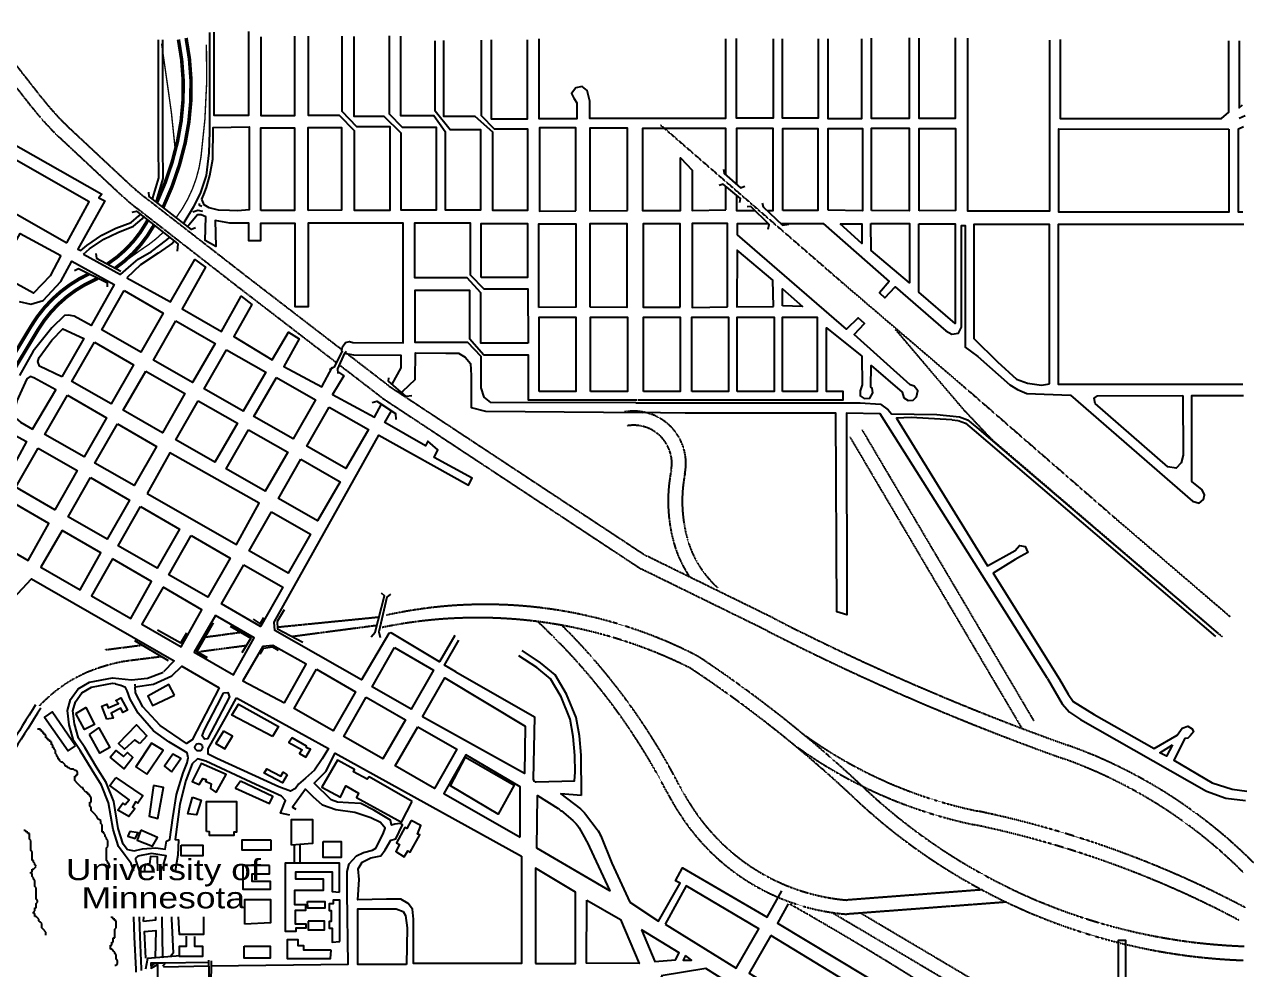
# Model space of a CAD drawing. Header units: feet. Extents: x -273 to 22785, y -15 to 12122.
# Drawn here: x 14067 to 22785, y 5415 to 12122 of the extents above; entities that cross this region are included whole.
import ezdxf

# ---------------------------------------------------------------- set-up
doc = ezdxf.new("R2010")
doc.units = ezdxf.units.FT
doc.header["$MEASUREMENT"] = 0
doc.linetypes.add('Hidden', pattern=[0.375, 0.25, -0.125])
doc.linetypes.add('Hidden 2', pattern=[0.1875, 0.125, -0.0625])
for name, color, linetype in [('Freeways', 112, 'Continuous'), ('Rail Roads', 52, 'Hidden 2'), ('Street Curbs', 7, 'Continuous'), ('Text Labels and Directions', 1, 'Hidden')]:
    doc.layers.add(name, color=color, linetype=linetype)
doc.styles.add('Titles', font='arial.ttf')

msp = doc.modelspace()

# ---------------------------------------------------------------- linework, layer by layer
at = {"layer": 'Freeways'}
for points, const_width in [([(15049.5, 10824.2, 0.05651), (15206.3, 11282.1, 0.104448), (15212.8, 12027, 0.104448)], 25), ([(15004.6, 10859, 0.055044), (15152.1, 11294.1, 0.104448), (15158.5, 12016, -1.221919)], 25), ([(15142.3, 10752.2, 0.1288), (15318.5, 11183.6, 0.041646), (15356.9, 11979.4, 0.965917)], 10), ([(14655.4, 10423, 0.12104), (14931.7, 10717.3, 0.002228), (14940.8, 10733.6, 0.104448)], 25), ([(14710.8, 10393.5, 0.112505), (14980, 10690.1, 0.001157), (14984.9, 10698.7, 0.104448)], 25), ([(14714.3, 10394.7), (14891.6, 10522.8, 0.054945), (15050.1, 10647.1, 0.041646)], 10), ([(13734.4, 9350.6, -0.000748), (14115, 9984.6, -0.148371), (14522.7, 10352.3, 0.160854)], 25), ([(13783.4, 9324.6, -0.000745), (14162.5, 9956, -0.153375), (14562.1, 10309.4, 0.007215), (14585.6, 10320.3, 0.074165)], 25)]:
    msp.add_lwpolyline(points, format="xyb", dxfattribs=dict(at, const_width=const_width))
at = {"layer": 'Freeways', "const_width": 10}
msp.add_lwpolyline([(15134.6, 11244.8), (15107.9, 11502), (15038.9, 11987.3)], dxfattribs=at)
at = {"layer": 'Rail Roads'}
msp.add_line((15861.2, 7845.7), (16573.7, 7916.5), dxfattribs=at)
for points in [[(16318.5, 9813.1), (15641, 10334.8, -0.001382), (15632.7, 10341.2), (14925.3, 10892.1, -0.022529), (14795.8, 11002.8), (14391.3, 11380.9, -0.038646), (14194.1, 11596.2), (13782, 12122.2)], [(16278.8, 9722), (15582.1, 10258.4, -0.001382), (15573.5, 10265.1), (14866.1, 10816, -0.022529), (14729.9, 10932.3), (14325.5, 11310.5, -0.038646), (14118.2, 11536.7), (13706.1, 12062.8)], [(16650.9, 9557.3), (16342.5, 9794.7, -0.001382)], [(16603.8, 9471.8), (16299.9, 9705.8, -0.001382)], [(18320.9, 9371.8, -0.529391), (18751.8, 8934.9, 0.117336), (18769.6, 8469.8, 0.143415), (18984.3, 8124.9, 0.143415)], [(18339, 9273.5, -0.529391), (18653.7, 8954.3, 0.117336), (18673.3, 8443, 0.082054), (18786.5, 8199.8, 1.534024)], [(18845.6, 7637.1, 0.176066), (16631.5, 7928.9, -16.940173)], [(16566, 7856.5), (15966, 7777.3, -0.001487)], [(18790.4, 7553.7, 0.168693), (16603.2, 7842.6, 10.539784)], [(21031.8, 5893.1), (19900.2, 5807.4, -0.212906), (18789.3, 6413.2, -0.043991), (18623.2, 6675.9, 0.086426), (17707.1, 7884.5, 3.159611)], [(20859.5, 5980.4), (19900.5, 5907.7, -0.211531), (18868.8, 6473.9, -0.043991), (18712, 6721.7, 0.078417), (17878.9, 7858, 0.033169)], [(22785.1, 6173.7, 0.111017), (21467.2, 7007, -0.032511), (19383.8, 7906.9, -0.032511)], [(22714.4, 6103, 0.111017), (21433.6, 6912.8, -0.032511), (19338.3, 7817.8, -0.61472)], [(15637.8, 7712.7), (15312.2, 7669.8, -0.001487), (15306.3, 7669), (15298.4, 7668, 0.043505)], [(15040.5, 7635.5), (14812, 7606.8, 0.043505), (14642.2, 7570.2), (14609.9, 7560.2, 0.12191), (14198.2, 7312.4), (14172.5, 7286.8)], [(22718.7, 5580.1, -0.18202), (20020.2, 6706, 0.042579), (18845.6, 7637.1, -3.882716)], [(22715.2, 5480.1, -0.18202), (19951.7, 6633.2, 0.042579), (18790.4, 7553.7, 0.042579)], [(22728.8, 5853, 0.070791), (20824.9, 6540.3, -0.104294), (19611.6, 7071.9, -3.140703)], [(22682, 5764.6, 0.070791), (20804.6, 6442.4, -0.104294), (19553.4, 6990.5, -0.104294)], [(21733.7, 4635.5, -0.051676), (20620.9, 5198.8, 0.014059), (19497.8, 5877.8, 1.707881)], [(21798.6, 4749.9, -0.057254), (20967.2, 5123.2, 0.00065), (19792, 5819.9, -3.653087)], [(21828.9, 4845.2, -0.057254), (21018.3, 5209.1, 0.000565), (19997.1, 5814.8, 0.000512)]]:
    msp.add_lwpolyline(points, format="xyb", dxfattribs=at)
for points in [[(18579.1, 11409.3), (19867.8, 10291.2), (20731.8, 9551.3), (21804.7, 8618.4), (22622.5, 7917.1)], [(22563.7, 7776.3), (20933.2, 9172.8), (20730.7, 9387), (20244.6, 9959)], [(16650.9, 9557.3), (18481.5, 8348)], [(16603.8, 9471.8), (18439, 8258.8)], [(20009, 9244.4), (21224.8, 7183.2)], [(19922.9, 9193.6), (21138.7, 7132.4)], [(19382.3, 7907.6), (18483, 8348.6)], [(19338.3, 7817.8), (18439, 8258.8)], [(15348.3, 7775.1), (15425.3, 7785), (15600.3, 7809.1)], [(14641.1, 7684.8), (14899.6, 7717.8)]]:
    msp.add_lwpolyline(points, dxfattribs=at)
at = {"layer": 'Street Curbs'}
for p, q in [((20647.3, 9315.9), (20686.8, 9310.7)), ((14711.9, 7443.2), (14747.9, 7432)), ((14855.2, 7434), (14844.2, 7432.5)), ((14178.9, 7121.2), (14159.3, 7121.2)), ((14178.9, 7111), (14178.9, 7121.2)), ((14188.6, 7111), (14178.9, 7111)), ((14188.6, 7100.9), (14188.6, 7111)), ((14198.4, 7100.9), (14188.6, 7100.9)), ((14198.4, 7090.7), (14198.4, 7100.9)), ((14208.2, 7090.7), (14198.4, 7090.7)), ((14208.2, 7080.6), (14208.2, 7090.7)), ((14217.9, 7080.6), (14208.2, 7080.6)), ((14217.9, 7060.3), (14217.9, 7080.6)), ((14227.7, 7060.3), (14217.9, 7060.3)), ((14227.7, 7050.1), (14227.7, 7060.3)), ((14237.5, 7050.1), (14227.7, 7050.1)), ((14237.5, 7040), (14237.5, 7050.1)), ((14247.2, 7040), (14237.5, 7040)), ((14247.2, 7029.8), (14247.2, 7040)), ((14257, 7029.8), (14247.2, 7029.8)), ((14257, 7009.5), (14257, 7029.8)), ((14266.8, 7009.5), (14257, 7009.5)), ((14266.8, 6989.2), (14266.8, 7009.5)), ((14276.5, 6989.2), (14266.8, 6989.2)), ((14276.5, 6979.1), (14276.5, 6989.2)), ((14286.3, 6968.9), (14276.5, 6979.1)), ((14286.3, 6948.6), (14286.3, 6968.9)), ((14296.1, 6938.5), (14286.3, 6948.6)), ((14296.1, 6928.3), (14296.1, 6938.5)), ((14305.8, 6918.2), (14296.1, 6928.3)), ((14305.8, 6908), (14305.8, 6918.2)), ((14315.6, 6908), (14305.8, 6908)), ((14315.6, 6897.9), (14315.6, 6908)), ((14325.4, 6887.7), (14315.6, 6897.9)), ((14335.1, 6887.7), (14325.4, 6887.7)), ((14344.9, 6877.6), (14335.1, 6887.7)), ((14354.7, 6867.4), (14344.9, 6877.6)), ((14354.7, 6857.3), (14354.7, 6867.4)), ((14364.4, 6857.3), (14354.7, 6857.3)), ((14374.2, 6847.1), (14364.4, 6857.3)), ((14384, 6847.1), (14374.2, 6847.1)), ((14393.7, 6837), (14384, 6847.1)), ((14413.3, 6837), (14393.7, 6837)), ((14423, 6826.8), (14413.3, 6837)), ((14432.8, 6826.8), (14423, 6826.8)), ((14442.6, 6816.7), (14432.8, 6826.8)), ((14442.6, 6796.4), (14442.6, 6816.7)), ((14423, 6786.2), (14432.8, 6786.2)), ((14423, 6755.8), (14423, 6786.2)), ((14442.6, 6735.5), (14423, 6755.8)), ((14432.8, 6796.4), (14442.6, 6796.4)), ((14432.8, 6786.2), (14432.8, 6796.4)), ((14452.3, 6725.3), (14442.6, 6735.5)), ((14471.9, 6705), (14452.3, 6725.3)), ((14481.6, 6705), (14471.9, 6705)), ((14481.6, 6694.9), (14481.6, 6705)), ((14501.2, 6674.6), (14481.6, 6694.9)), ((14510.9, 6674.6), (14501.2, 6674.6)), ((14510.9, 6664.4), (14510.9, 6674.6)), ((14520.7, 6664.4), (14510.9, 6664.4)), ((14520.7, 6654.3), (14520.7, 6664.4)), ((14530.5, 6654.3), (14520.7, 6654.3)), ((14530.5, 6644.1), (14530.5, 6654.3)), ((14540.2, 6634), (14530.5, 6644.1)), ((14540.2, 6603.5), (14540.2, 6634)), ((14530.5, 6603.5), (14540.2, 6603.5)), ((14530.5, 6573.1), (14530.5, 6603.5)), ((14540.2, 6562.9), (14530.5, 6573.1)), ((14540.2, 6542.6), (14540.2, 6562.9)), ((14550, 6532.5), (14540.2, 6542.6)), ((14559.8, 6522.3), (14550, 6532.5)), ((14579.3, 6502), (14559.8, 6522.3)), ((14589.1, 6481.7), (14579.3, 6502)), ((14608.6, 6471.6), (14589.1, 6481.7)), ((14608.6, 6451.3), (14608.6, 6471.6)), ((14071.4, 6400.5), (14061.7, 6400.5)), ((14081.2, 6390.4), (14071.4, 6400.5)), ((14091, 6390.4), (14081.2, 6390.4)), ((14091, 6380.2), (14091, 6390.4)), ((14100.7, 6380.2), (14091, 6380.2)), ((14100.7, 6339.6), (14100.7, 6380.2)), ((14618.4, 6441.1), (14608.6, 6451.3)), ((14618.4, 6390.4), (14618.4, 6441.1)), ((14628.1, 6390.4), (14618.4, 6390.4)), ((14628.1, 6380.2), (14628.1, 6390.4)), ((14637.9, 6370.1), (14628.1, 6380.2)), ((14637.9, 6359.9), (14637.9, 6370.1)), ((14110.5, 6329.5), (14100.7, 6339.6)), ((14110.5, 6258.4), (14110.5, 6329.5)), ((14647.7, 6349.8), (14637.9, 6359.9)), ((14647.7, 6339.6), (14647.7, 6349.8)), ((14657.4, 6329.5), (14647.7, 6339.6)), ((14647.7, 6278.7), (14657.4, 6288.9)), ((14647.7, 6187.4), (14647.7, 6278.7)), ((14657.4, 6288.9), (14657.4, 6329.5)), ((14120.3, 6248.3), (14110.5, 6258.4)), ((14120.3, 6187.4), (14120.3, 6248.3)), ((14110.5, 6106.1), (14120.3, 6106.1)), ((14110.5, 6096), (14110.5, 6106.1)), ((14130, 6187.4), (14120.3, 6187.4)), ((14120.3, 6126.4), (14130, 6126.4)), ((14120.3, 6106.1), (14120.3, 6126.4)), ((14130, 6177.2), (14130, 6187.4)), ((14139.8, 6167.1), (14130, 6177.2)), ((14130, 6126.4), (14149.6, 6146.7)), ((14139.8, 6156.9), (14139.8, 6167.1)), ((14149.6, 6146.7), (14139.8, 6156.9)), ((14657.4, 6177.2), (14647.7, 6187.4)), ((14657.4, 6167.1), (14657.4, 6177.2)), ((14667.2, 6167.1), (14657.4, 6167.1)), ((14657.4, 6126.4), (14667.2, 6136.6)), ((14667.2, 6146.7), (14667.2, 6167.1)), ((14677, 6146.7), (14667.2, 6146.7)), ((14667.2, 6146.7), (14677, 6146.7)), ((14667.2, 6136.6), (14667.2, 6146.7)), ((14120.3, 6096), (14110.5, 6096)), ((14120.3, 6075.7), (14120.3, 6096)), ((14130, 6065.5), (14120.3, 6075.7)), ((14130, 6055.4), (14130, 6065.5)), ((14139.8, 6045.2), (14130, 6055.4)), ((14139.8, 6004.6), (14139.8, 6045.2)), ((14149.6, 5994.5), (14139.8, 6004.6)), ((14149.6, 5913.3), (14149.6, 5994.5)), ((14139.8, 5852.4), (14149.6, 5852.4)), ((14139.8, 5832.1), (14139.8, 5852.4)), ((14159.3, 5903.1), (14149.6, 5913.3)), ((14149.6, 5882.8), (14159.3, 5893)), ((14149.6, 5852.4), (14149.6, 5882.8)), ((14159.3, 5893), (14159.3, 5903.1)), ((14130, 5821.9), (14139.8, 5832.1)), ((14130, 5811.8), (14130, 5821.9)), ((14139.8, 5811.8), (14130, 5811.8)), ((14139.8, 5791.5), (14139.8, 5811.8)), ((14149.6, 5791.5), (14139.8, 5791.5)), ((14159.3, 5781.3), (14149.6, 5791.5)), ((14169.1, 5771.2), (14159.3, 5781.3)), ((14169.1, 5761), (14169.1, 5771.2)), ((14178.9, 5750.9), (14169.1, 5761)), ((14686.7, 5781.3), (14686.7, 5791.5)), ((14696.5, 5781.3), (14686.7, 5781.3)), ((14696.5, 5771.2), (14696.5, 5781.3)), ((14706.3, 5771.2), (14696.5, 5771.2)), ((14706.3, 5761), (14706.3, 5771.2)), ((14716, 5761), (14706.3, 5761)), ((14716, 5710.3), (14716, 5761)), ((14188.6, 5740.7), (14178.9, 5750.9)), ((14188.6, 5710.3), (14188.6, 5740.7)), ((14198.4, 5700.1), (14188.6, 5710.3)), ((14217.9, 5679.8), (14198.4, 5700.1)), ((14217.9, 5659.5), (14217.9, 5679.8)), ((14706.3, 5700.1), (14716, 5710.3)), ((14706.3, 5639.2), (14706.3, 5700.1)), ((14677, 5588.5), (14686.7, 5588.5)), ((14677, 5558), (14677, 5588.5)), ((14686.7, 5608.8), (14696.5, 5608.8)), ((14686.7, 5588.5), (14686.7, 5608.8)), ((14696.5, 5639.2), (14706.3, 5639.2)), ((14696.5, 5608.8), (14696.5, 5639.2)), ((14686.7, 5558), (14677, 5558)), ((14696.5, 5547.9), (14686.7, 5558)), ((14706.3, 5537.7), (14696.5, 5547.9)), ((14706.3, 5527.6), (14706.3, 5537.7)), ((14716, 5517.4), (14706.3, 5527.6)), ((14716, 5487), (14716, 5517.4)), ((14706.3, 5446.4), (14716, 5446.4)), ((14725.8, 5476.8), (14716, 5487)), ((14716, 5446.4), (14725.8, 5456.5)), ((14725.8, 5456.5), (14725.8, 5476.8))]:
    msp.add_line(p, q, dxfattribs=at)
for points in [[(13340.9, 12059.2), (13166.6, 11740.2), (14614.2, 10919.1), (14592.6, 10891.5), (14636.8, 10871.4), (14445.5, 10528.2), (14466.6, 10518.2), (14507.8, 10554.9), (14613.8, 10626.3), (14715.2, 10676), (14822.7, 10717.2), (14878, 10764.5), (14887.1, 10776)], [(15193.9, 10712.1), (15198, 10716.3), (15266.8, 10831.9), (15314.5, 10922.3), (15357.7, 11050.5), (15375.7, 11212.2), (15382.2, 11360.9), (15380.2, 11605.1), (15380.2, 12066.8)], [(15656.3, 12073.4), (15656.3, 11476.6), (15410.8, 11476.6), (15410.8, 12068.8)], [(15742.3, 12035.7), (15742.3, 11477.1), (15984, 11477.1), (15984, 12039.3)], [(16077.9, 12040.3), (16077.9, 11478.7), (16298.5, 11478.7), (16405.1, 11369.7), (16405.1, 10804), (16659.9, 10804), (16659.9, 11395.4), (16423.2, 11395.4), (16319.1, 11505.4), (16319.1, 12040.4)], [(16402.5, 12036.5), (16402.5, 11472.8), (16616, 11472.8), (16735.7, 11354.4), (16735.7, 10806.3), (16989.2, 10806.3), (16989.2, 11390.7), (16748.2, 11390.7), (16656.5, 11486.6), (16656.5, 12041.8)], [(16734.3, 12040.6), (16734.3, 11476.6), (16970.7, 11476.6), (17051.4, 11363.3), (17051.4, 10806.8), (17304.7, 10806.8), (17304.7, 11375.7), (17086.9, 11375.7), (16979.6, 11506.5), (16979.6, 12007.7)], [(14972.1, 10884.2), (14977.9, 10891.6), (15019.6, 11034.8), (15016, 11257.4), (15016, 12014.9)], [(14996.7, 10865.1), (15006.1, 10877.1), (15050.8, 11030.6), (15047.2, 11257.6), (15047.2, 12014.9)], [(17306, 12012.5), (17306, 11476), (17399.5, 11382), (17634.3, 11382), (17634.3, 10802.5), (17388.5, 10802.5), (17388.5, 11357.3), (17263.1, 11468.5), (17041.5, 11468.5), (17041.5, 12009.4)], [(17632.8, 12013), (17632.8, 11451.3), (17380.4, 11451.3), (17380.4, 12013.2)], [(18541.9, 11455.3), (18076.7, 11455.3), (18076.7, 11578.9), (18057.4, 11654), (18022.6, 11682), (17978.3, 11672.9), (17947.9, 11633.1), (17964.4, 11599.3), (17985.8, 11567.7), (17985.8, 11452.2), (17717.6, 11452.2), (17717.6, 12020.9)], [(19039.8, 12020.3), (19039.8, 11455.3), (18541.9, 11455.3)], [(19377.4, 12021.5), (19377.4, 11458.2), (19118.8, 11458.2), (19118.8, 12022.5)], [(19698.1, 12021.6), (19698.1, 11456.8), (19445, 11456.8), (19445, 12020.7)], [(20004.8, 12022.1), (20004.8, 11454.2), (19768.6, 11454.2), (19768.6, 12020.1)], [(20342.4, 12027.8), (20342.4, 11456), (20074.4, 11456), (20074.4, 12024.9)], [(20668.6, 12028.9), (20668.6, 11455.9), (20414, 11455.9), (20414, 12024.7)], [(20756, 12025.1), (20756, 10800.3), (21341.7, 10800.3), (21341.7, 12011.3)], [(21413.4, 12016.3), (21413.4, 11455.4), (22559.2, 11455.4), (22611.4, 11500.9), (22611.4, 12005.9)], [(22684.7, 12006.5), (22684.7, 11531.5), (22706.8, 11553.6)], [(22685.1, 11458.6), (22725.4, 11477.9)], [(19042, 11055.4), (19042, 11384.4), (18451.4, 11384.4), (18451.4, 10801.3), (18720.8, 10801.3), (18720.8, 11175.6), (18803, 11089.4), (18803, 10802.8), (19042, 10807.1)], [(19377, 10820.2), (19377, 11385.6), (19118.3, 11385.6), (19118.3, 10987.2)], [(22709, 10789.9), (22678.5, 10789.9), (22678.5, 11383.1), (22714.1, 11398.9)], [(19026.2, 11092.7), (19030.4, 11065.7), (19145.1, 10963.2), (19177, 10976)], [(19142.5, 10859.8), (19145.2, 10888.3), (19022.5, 10990.2), (18994.6, 10980.5)], [(15278.4, 10678.7), (15251.3, 10667.6), (14950.3, 10901.1), (14947.3, 10933.3)], [(19042, 10807.1), (19042, 10974.1)], [(19118.3, 10910.7), (19118.3, 10801.8), (19249.1, 10801.8)], [(15324.6, 10830.9), (15307.5, 10836.9), (15307.5, 10851.5)], [(19343.3, 10670.1), (19349.5, 10704.1), (19219.1, 10831), (19192.2, 10828.8)], [(19299.3, 10855.1), (19306.6, 10828.2), (19444, 10698.4), (19488.8, 10705.8)], [(19334.5, 10801.8), (19378.7, 10801.8), (19377, 10820.2)], [(14485, 10492.9), (14526.9, 10530.2), (14629.4, 10599.2), (14727.7, 10647.4), (14838.9, 10690.1), (14900.6, 10742.8), (14911.5, 10756.7)], [(14829.2, 10790.6), (14860.4, 10797.1), (15153.3, 10565.6), (15150.3, 10512.8)], [(16319.5, 9804.2), (16317.1, 9805.8), (16323.1, 9835.4), (16344.2, 9866.1), (16372.3, 9873.1), (16395.4, 9865.1), (16753.1, 9862.2), (16753.1, 10713.2), (16077.7, 10713.2), (16077.7, 10117.7), (15985.4, 10117.7), (15985.4, 10711), (15741.6, 10711), (15741.6, 10587.8), (15657.2, 10587.8), (15657.2, 10711.9), (15523.1, 10711.9), (15419.6, 10731.5), (15422.6, 10547.1), (15348.8, 10588.8), (15351.7, 10757.6), (15319.1, 10772.6), (15293.4, 10771.1), (15232.2, 10698.8), (15223.5, 10689.2)], [(15261.3, 10792.2), (15296.5, 10805.3), (15329.6, 10796.7)], [(18416.9, 9458.9), (19874.5, 9458.9), (19874.5, 9517), (19757.1, 9517), (19757.1, 9969.7), (20007.3, 9768.3), (20009, 9564.6), (19995.3, 9523.5), (19994.1, 9486.5), (20023.2, 9467.3), (20064.7, 9469.6), (20083.8, 9509.2), (20079.1, 9541.1), (20070.5, 9548.1), (20073.8, 9701.4), (20292.1, 9513.9), (20304.4, 9473.5), (20335.5, 9452.8), (20371.5, 9456.6), (20393.8, 9479.7), (20403.9, 9523.3), (20378.2, 9556.5), (20349.6, 9565.3), (19952.7, 9921.7), (20026, 10000.3), (19980.2, 10040.3), (19898.4, 9960.3), (19124.3, 10628.9), (19124.3, 10710.8), (19342.6, 10710.8)], [(19430.8, 10710.8), (19733.6, 10710.8), (20200.9, 10297.9), (20131.1, 10218.4), (20168.9, 10182.2), (20242.7, 10259.7), (20601.8, 9947.4), (20646.4, 9924.8), (20692.3, 9932.2), (20713, 9975.3), (20713, 10696.1), (20739.2, 10696.1), (20739.2, 9832.3), (20830, 9764.9), (21056.4, 9563.9), (21110.1, 9530.9), (21178.3, 9504), (21487.6, 9491), (22351.7, 8738.1), (22399.3, 8726), (22431, 8751.7), (22437.8, 8783.3), (22422.5, 8819.6), (22349.1, 8879.5), (22349.1, 9489.9), (22715.4, 9489.9)], [(22709.2, 9566.2), (21402.5, 9566.2), (21402.5, 10706.1), (22716.6, 10706.1)], [(14747.5, 10347.5), (14822.8, 10414.8), (14873.5, 10457.5), (14966.5, 10512.3), (15077, 10593.7), (15094.8, 10611.8)], [(15128.5, 10585.2), (15116.2, 10571.6), (15013.7, 10499.2), (14890.1, 10417.3), (14793.2, 10325.4)], [(14485, 10492.9), (14747.8, 10349)], [(14571.6, 10496.1), (14576.6, 10465), (14750, 10372.6)], [(14027.6, 10155.4), (14112, 10136.8), (14198.4, 10162.9), (14323.5, 10297.6), (14402.8, 10441.8), (14702.3, 10276.1), (14538.1, 9987.2), (14418, 10052), (14377.3, 10059.5), (14349.6, 10056), (14261.2, 9969), (14126.6, 9803.7), (14029.7, 9631.9)], [(14654, 10260), (14654, 10285.6), (14450, 10389.1), (14420.9, 10374)], [(14791.7, 10324.9), (15101.7, 10155.1), (15273.9, 10454.1), (15349.3, 10400.9), (15185.6, 10104.9), (15463.5, 9943.7), (15602.6, 10193.4), (15678.4, 10135.7), (15551.4, 9908.1), (15823.7, 9743.4), (15938.2, 9938.8), (16015.6, 9892.1), (15906.6, 9695.7), (16175.4, 9550.5), (16249.3, 9687.2), (16253.1, 9684.4)], [(18402.6, 9437.8), (17374.7, 9440.1), (17328.3, 9476.3), (17306, 9542.9), (17305.4, 9765), (17211.7, 9865), (16837.9, 9865), (16837.9, 10236.5), (17224.1, 10236.5), (17224.1, 9894.2), (17325.2, 9777.7), (17640.1, 9777.7), (17640.1, 9459.2), (18410.1, 9459.2)], [(16320.6, 9806.3), (16263.3, 9690.7), (16230.7, 9670.6)], [(16348.2, 9801.3), (16337.7, 9789.2), (16287.4, 9678.2), (16288.5, 9645.5)], [(16674.4, 9568.7), (16738.1, 9686.8), (16738.1, 9772.2), (16402.5, 9776.2), (16349.7, 9784.2), (16339.3, 9791.1)], [(16743.6, 9509.8), (16749.8, 9520.6), (16837.1, 9601.9), (16839.7, 9793), (17055.9, 9790.4), (17144.7, 9789.4), (17192.3, 9760.8), (17231.4, 9716.6), (17235.4, 9631.9), (17235.4, 9403.1), (17337.2, 9377), (17619.3, 9376.3)], [(16288, 9659.6), (16331.7, 9628.4), (16251.8, 9495.3), (16548.8, 9335.6), (16598.3, 9427.5)], [(16814.2, 9487.8), (16774.8, 9483.2), (16649.1, 9590.3), (16650.8, 9614.3)], [(16533.4, 9439), (16565.7, 9448.9), (16699.2, 9361.4), (16700.7, 9320)], [(18402.6, 9437.8), (19996, 9437.8), (20139.4, 9427.2), (20194.7, 9387.7), (20218.4, 9358.9), (20538.1, 9353.5), (20700.6, 9337.8)], [(17119.6, 7785.9), (17011.7, 7597.8), (16667.6, 7804.6), (16650.1, 7800), (16456.8, 7471), (15842.4, 7820.8), (15837.9, 7880.5), (16579.7, 9207.1), (17216.7, 8853.3), (17241.8, 8903.5), (16973.9, 9048), (16999.5, 9104.2), (16928.3, 9164.4), (16910.2, 9132.3), (16621.8, 9296.9), (16669.8, 9380.7)], [(17619.3, 9376.3), (18451.6, 9367.5)], [(21323.8, 7480.7), (20138, 9359.3), (19897.7, 9362.9), (19900.1, 7931.8), (19829, 7954.7), (19821.7, 9364.3), (18753.8, 9362.7), (18402.6, 9367.9)], [(20645.3, 9316.9), (20358, 9332.1), (20252.1, 9327.2), (20898.8, 8281), (21094.3, 8389.4), (21125, 8425.1), (21166.5, 8417.5), (21184.3, 8375.6), (21132.6, 8345.3), (21093.8, 8325), (20939.2, 8227.3), (21408.3, 7475.3)], [(20700.6, 9337.8), (20757.7, 9316.3), (20822.1, 9261.4), (22535.1, 7799.5)], [(20690.8, 9312), (20743.4, 9292.1), (20804.1, 9240.3), (22517.1, 7778.5)], [(13946.4, 9237), (14080.6, 9162.7), (13929.9, 8880.8)], [(13551.3, 8028.3), (13710.2, 7943.4), (13774.8, 7911.9), (13854.7, 7922.2), (13924, 7982.3), (14116.5, 8186.8), (15129, 7605), (15051.8, 7527.3)], [(16525.6, 7777), (16553.7, 7809.1), (16620.5, 8067.9), (16599.5, 8087)], [(16662.2, 8078.9), (16637.1, 8058.9), (16579.8, 7811.6), (16588.8, 7771)], [(15909.2, 7968.3), (15859, 7886), (15862, 7831.8), (16041.1, 7738)], [(15405, 7874.6), (15290.1, 7673), (15361.8, 7629.8)], [(15524.4, 7853), (15671.9, 7767.7), (15607.1, 7663.4)], [(15687.5, 7900.6), (15737.6, 7869.5), (15764.2, 7913.6)], [(15010.7, 7825.5), (15176.2, 7733.2), (15218.9, 7804.4)], [(14845.7, 7749.3), (15085.4, 7609.3)], [(15739.1, 7655.3), (15762.6, 7696.9), (15825.4, 7704.9), (15866.5, 7680.9)], [(17126.2, 7527.5), (17045.8, 7574.7), (17148.7, 7753.3)], [(18018.1, 6648.9), (18014.5, 6937.1), (18003, 7073.5), (17979.2, 7204.6), (17912.1, 7370.2), (17831, 7505.9), (17726.6, 7592.5), (17596.3, 7678.1)], [(17972.7, 6816.2), (17971.2, 6935), (17960, 7067.8), (17937.4, 7192.5), (17873.1, 7350.9), (17797.6, 7477.3), (17700.8, 7557.6), (17572.5, 7641.8)], [(14840.9, 6115.9), (14823.1, 6167.3), (14780.3, 6223.9), (14732.6, 6287.6), (14694.5, 6407.7), (14662, 6597.2), (14611.9, 6724.3), (14545.4, 6830.8), (14460.8, 6970.1), (14414, 7040.2), (14382.4, 7151.4), (14370.4, 7254.2), (14393.5, 7331.7), (14446.5, 7406.4), (14526.6, 7454.7), (14690.2, 7485.6), (14826.1, 7470.3), (14939.3, 7483.4), (15046, 7522.4), (15050.9, 7526.4)], [(14797.4, 6265.2), (14767.2, 6305.4), (14731.9, 6416.8), (14699.2, 6607.7), (14646.4, 6741.7), (14578.2, 6850.9), (14493.2, 6990.8), (14449.3, 7056.6), (14420.3, 7158.9), (14409.5, 7250.8), (14428.5, 7314.6), (14473.2, 7377.6), (14540.5, 7418.2), (14691.6, 7446.7), (14712.5, 7444.4)], [(14796.6, 6265.5), (14844.6, 6257.7), (14903.9, 6271), (14997.2, 6277.5), (15064.2, 6268.9), (15074.8, 6325.9), (15096.8, 6337.5), (15119.4, 6491.4), (15144, 6656.7), (15191.1, 6809.8), (15220.6, 6880.8), (15227.9, 6917.8), (15219.3, 6953.2), (15090.5, 7031.4), (14980.8, 7109.2), (14873.3, 7234.4), (14815.3, 7334), (14794.5, 7392.8), (14782.4, 7416.7), (14748.8, 7430.6)], [(21323.8, 7480.7), (21427, 7300.3), (21479.8, 7241.8), (21557.8, 7190.2), (22453.1, 6680.2), (22588.4, 6630.2), (22729, 6615.3)], [(21408.3, 7475.3), (21469.9, 7369), (21507.2, 7316.9), (21654.5, 7225), (22080.1, 6982.8), (22244.5, 7077.7), (22278.9, 7129), (22319.3, 7141.1), (22350, 7123.3), (22359, 7102.5), (22337.2, 7073.4), (22320.8, 7056.7), (22298.1, 7054.8), (22219.6, 6899.6), (22491.2, 6740.5), (22634.6, 6693.9), (22739.1, 6681.8)], [(15947.6, 6509.3), (15883.6, 6525.4), (15919, 6615), (15890.4, 6644.3), (15708.2, 6728.7), (15352.9, 6893.5), (15293.4, 6910.2), (15255.1, 6875), (15209.8, 6756.9), (15169.3, 6587.5), (15135.7, 6338.7), (15159.2, 6334.3), (15155.3, 6226.4), (15135.2, 6115.9)], [(15390.3, 5441.9), (15391.6, 5441.9), (16361.6, 5453.1), (16355.4, 5959.3), (16355.1, 6110.6), (16369.8, 6165.1), (16420.9, 6220.8), (16470.7, 6245.5), (16535.5, 6262.3), (16559.9, 6275.4), (16610.8, 6377.5), (16624.5, 6419.1), (16592.9, 6458.3), (16522.3, 6491.4), (16410.2, 6529.7), (16274.4, 6547.5), (16180.3, 6581.4), (16113.6, 6640), (16059.9, 6694.6), (15967.7, 6566.3), (15990.3, 6552.9)], [(15978.7, 6295.8), (15978.7, 6172.6)], [(16018.6, 6298), (16018.6, 6171.8)], [(14854.3, 6205.9), (14853.4, 6190.4)], [(15054.1, 6115.9), (15055.7, 6168), (15070.4, 6222.5), (14967.5, 6238.4), (14869.7, 6218.4), (14854.3, 6205.9)], [(15011.1, 6115.9), (15009.1, 6213.7), (14959.1, 6215.9), (14953.9, 6166), (14921, 6161.3), (14917, 6115.9)], [(14881.6, 6115.9), (14857.4, 6185.6), (14854.7, 6189.2)], [(19484.3, 5881.3), (19407.6, 5742.9), (20669.5, 4983.2), (20675.3, 5164.5), (20762.8, 5114), (20757.5, 4938.3), (21283.6, 4628.5), (21373.4, 4779.4), (21431.3, 4737.5), (21349.6, 4600.2), (21620.4, 4435.7)], [(14858.3, 5396.8), (14859.1, 5418.1), (14847.3, 5645.2), (14843, 5788.9)], [(14897.1, 5406.8), (14897.5, 5418.4), (14885.8, 5646.7), (14881.4, 5788.9)], [(14996.7, 5788.9), (14995.5, 5764.3), (14911.2, 5755.3)], [(14911.2, 5755.3), (14911.9, 5788.9)], [(15039.2, 5501), (15046.8, 5511.9), (15043.4, 5775.5), (15043.8, 5788.9)], [(15109.3, 5788.9), (15109.3, 5773.4), (15120.6, 5530.8), (15101.2, 5506.1)], [(15336.5, 5788.9), (15336.5, 5663.8), (15166.8, 5663.8), (15159.9, 5788.9)], [(14927, 5496.3), (14916.5, 5685), (14996.9, 5691.4), (14993.9, 5498.7)], [(15213.3, 5651.6), (15213.3, 5578.7), (15164.3, 5578.7), (15164.3, 5510.6), (15330.9, 5510.6), (15330.9, 5578.3), (15275.6, 5578.3), (15275.6, 5649.5)], [(21620.4, 4435.7), (21827.3, 4800.5), (21827.3, 5622.4), (21878.4, 5622.4), (21878.4, 5022.6), (22745.9, 5022.6)], [(15169.6, 5511.6), (14938.5, 5492.9), (14924.5, 5417.4)], [(15390.9, 5476.3), (15387.4, 5294.6), (14953.1, 5288.8), (14948.1, 5300.9)], [(15372, 5465.3), (15047, 5460), (14962.7, 5460.1), (14965.4, 5419.6)], [(14990.8, 5460), (14964, 5439.9)], [(14965.1, 5424.6), (15009.2, 5449.3), (15008.9, 5318.5), (15377.8, 5316.5), (15374.4, 5480.7)], [(15065.3, 5460.3), (15046.7, 5436.5)], [(15052.2, 5434.1), (15375.2, 5441.5)]]:
    msp.add_lwpolyline(points, dxfattribs=at)
for points in [[(14367.6, 10572.9), (14525.8, 10864.9), (13502.8, 11446.9), (13344.6, 11156)], [(15324.1, 10882.1), (15338.1, 10915.8), (15357.2, 10966.6), (15382.3, 11051), (15401.9, 11166), (15403.8, 11391.1), (15660.5, 11396.2), (15660.2, 10806.9), (15579.3, 10799.8), (15519.5, 10802.8), (15441.6, 10804.8), (15375.3, 10820.4), (15340.7, 10843.5)], [(15742.6, 10801.9), (15742.6, 11388.7), (15982.1, 11388.7), (15982.1, 10802.9)], [(16078.7, 10803.5), (16078.7, 11391.3), (16316.2, 11391.3), (16316.2, 10805)], [(17977.3, 10799.6), (17977.3, 11388.3), (17719.8, 11388.3), (17719.8, 10798.3)], [(18343.6, 10802.2), (18343.6, 11386), (18078.3, 11386), (18078.3, 10799.7)], [(19446.6, 10802.8), (19446.6, 11383.3), (19695.3, 11383.3), (19695.3, 10802.3)], [(19768.8, 10803.9), (19768.8, 11385.3), (20011, 11385.3), (20011, 10800.9)], [(20076.5, 10801.9), (20076.5, 11386.1), (20343, 11386.1), (20343, 10800.6)], [(20414.2, 10800.6), (20414.2, 11384), (20670.6, 11384), (20670.6, 10801.8)], [(22610.3, 11379.5), (22610.3, 10790.1), (21403.7, 10790.1), (21403.7, 11381.7)], [(14323.9, 10482), (14247.6, 10338.3), (14129.6, 10215.2), (13874.3, 10355.8), (14036, 10640.2)], [(17640.4, 9860.4), (17304.5, 9860.4), (17304.5, 10217.5), (17205.9, 10324), (16835.1, 10324), (16835.1, 10715.4), (17229.1, 10715.4), (17229.1, 10345.8), (17325.8, 10245.3), (17637.8, 10245.3)], [(17305.2, 10326.3), (17305.2, 10710.7), (17635.6, 10710.7), (17635.6, 10326.8)], [(17715.8, 10114.9), (17715.8, 10708.2), (17978.1, 10708.2), (17978.1, 10116.4)], [(18080.5, 10115.4), (18080.5, 10710.6), (18340.7, 10710.6), (18340.7, 10113.3)], [(18717.3, 10116.2), (18717.3, 10708.8), (18455.1, 10708.8), (18455.1, 10116.4)], [(19053, 10118.4), (19053, 10709.4), (18803.7, 10709.4), (18803.7, 10114.9)], [(19853.5, 10707.2), (20006.3, 10707.2), (20006.3, 10569.1)], [(20071.7, 10709.4), (20345, 10709.4), (20345, 10289), (20073.8, 10518.6)], [(20410.9, 10707.1), (20669.2, 10707.1), (20669.2, 10000.3), (20411.8, 10223.1)], [(21337.6, 9572.2), (21337.6, 10702), (20800.5, 10702), (20800.5, 9893.1), (20970.2, 9728.6), (21104, 9605.3), (21183.2, 9575.9), (21282.7, 9563.7)], [(19381.1, 10120.5), (19376.6, 10308.2), (19123.2, 10521.5), (19120.9, 10117.9)], [(14773.1, 10233.5), (15050.7, 10074.2), (14891.4, 9796.7), (14613.9, 9955.9)], [(19443.5, 10125.5), (19443.5, 10245.9), (19586.9, 10121.6)], [(17716.8, 9518.2), (17716.8, 10045.6), (17977.9, 10045.6), (17977.9, 9517.7)], [(18082.4, 9518.2), (18082.4, 10045.6), (18343.5, 10045.6), (18343.5, 9517.7)], [(18456.9, 9518.2), (18456.9, 10045.6), (18718, 10045.6), (18718, 9517.7)], [(18800.6, 9518.2), (18800.6, 10045.6), (19061.7, 10045.6), (19061.7, 9517.7)], [(19122.8, 9518.2), (19122.8, 10045.6), (19383.9, 10045.6), (19383.9, 9517.7)], [(19444.9, 9517.6), (19444.9, 10046.1), (19690, 10046.1), (19690, 9517.2)], [(14330.7, 9622.9), (14172.4, 9698.2), (14159.8, 9730.9), (14169.4, 9758.5), (14260.3, 9881.1), (14338.6, 9962), (14486.8, 9894.2)], [(15140.9, 10018.1), (15418.5, 9858.8), (15259.2, 9581.2), (14981.7, 9740.5)], [(14562.2, 9866.7), (14839.8, 9707.4), (14680.5, 9429.9), (14403, 9589.1)], [(15500.2, 9814.2), (15777.7, 9654.9), (15618.5, 9377.4), (15340.9, 9536.6)], [(14122.8, 9251.1), (14288, 9530.5), (14133.2, 9615.8), (14105.6, 9623.9), (14082, 9606.8), (14011.7, 9452.5), (13992.1, 9381.7), (13988.1, 9343.5), (14038.9, 9299.3)], [(14926.5, 9661.8), (15204.1, 9502.6), (15044.8, 9225), (14767.2, 9384.2)], [(15853.4, 9617.3), (16131, 9458.1), (15971.7, 9180.5), (15694.2, 9339.8)], [(14370.9, 9490.9), (14648.5, 9331.6), (14489.2, 9054), (14211.7, 9213.3)], [(15299.3, 9452.4), (15576.9, 9293.2), (15417.6, 9015.6), (15140.1, 9174.8)], [(22283.3, 9489.3), (22287.7, 9065.3), (22271.6, 9011.7), (22238, 8972.5), (22177, 8982), (21661.9, 9431.9), (21655.6, 9470.8), (21679.9, 9488)], [(16228.2, 9406.9), (16505.8, 9247.7), (16346.6, 8970.1), (16069, 9129.4)], [(14725.1, 9287), (15002.7, 9127.7), (14843.4, 8850.2), (14565.9, 9009.4)], [(15656.6, 9246.5), (15934.1, 9087.3), (15774.9, 8809.7), (15497.3, 8969)], [(14163, 9115), (14440.6, 8955.8), (14281.3, 8678.2), (14003.8, 8837.5)], [(14936.2, 8793.6), (15569.3, 8432.6), (15731.5, 8724.5), (15097.9, 9081.5)], [(16027.4, 9036.6), (16304.9, 8877.4), (16145.7, 8599.8), (15868.1, 8759.1)], [(14534.3, 8906.1), (14811.9, 8746.9), (14652.6, 8469.3), (14375.1, 8628.6)], [(13963.1, 8741.6), (13813.5, 8479.9), (14092.4, 8319.2), (14239, 8581.4)], [(14889.6, 8700.2), (15167.1, 8541), (15007.9, 8263.4), (14730.3, 8422.7)], [(15819, 8663.8), (16096.5, 8504.5), (15937.3, 8227), (15659.7, 8386.2)], [(14332.4, 8531.7), (14182.8, 8270), (14461.7, 8109.3), (14608.3, 8371.5)], [(15248.8, 8494.8), (15526.4, 8335.6), (15367.1, 8058), (15089.6, 8217.3)], [(14691.2, 8329.4), (14541.6, 8067.6), (14820.4, 7906.9), (14967, 8169.2)], [(15622.7, 8287), (15900.2, 8127.7), (15741, 7850.1), (15463.4, 8009.4)], [(15048.9, 8128), (14899.3, 7866.2), (15178.2, 7705.5), (15324.8, 7967.8)], [(15420.8, 7928.6), (15271.1, 7666.8), (15550, 7506.1), (15696.6, 7768.4)], [(15910.5, 7308.1), (16064.1, 7582), (15827.4, 7715), (15758.1, 7706.5), (15614.6, 7463.2)], [(16691.4, 7699.4), (16968.9, 7540.1), (16809.7, 7262.6), (16532.1, 7421.8)], [(15446.5, 7413.1), (15256.8, 7044.4), (15214.7, 7018.4), (15027.6, 7146.8), (14906.8, 7278.8), (14853.6, 7379.1), (14851.1, 7420.3), (14982.5, 7441.3), (15112.5, 7500), (15182.2, 7568.7)], [(16137.5, 7546.1), (16415.1, 7386.9), (16255.8, 7109.3), (15978.3, 7268.6)], [(15130.2, 7362.6), (15090.3, 7438.3), (14941.5, 7354.6), (14975.3, 7287.9)], [(16890.7, 7209.1), (17047.3, 7484.9), (17619.5, 7141.7), (17614.4, 6805.1)], [(14649.8, 7192.8), (14615.9, 7283), (14649.8, 7299.1), (14659.4, 7272.2), (14732.1, 7304.1), (14714, 7324.4), (14750.4, 7342.6), (14797.8, 7255), (14764.9, 7238.3), (14750.3, 7270.2), (14682.1, 7234.9), (14694.2, 7199.5)], [(15478.6, 7379.5), (15508, 7380.1), (15520.2, 7349.7), (15365.5, 7052.8), (15343.1, 7050.2), (15327.5, 7073.1), (15343.7, 7116.1), (15463.8, 7348.4)], [(15569.7, 7344), (16222.2, 6984.6), (16177.1, 6910.9), (16123.1, 6829.3), (16061, 6772), (16010.8, 6729.3), (15988, 6698.7), (15952.7, 6681.6), (15870.1, 6712.1), (15431.2, 6912.9), (15369.2, 6943.5), (15370, 6981), (15498.5, 7212.8)], [(16491, 7346.9), (16768.6, 7187.7), (16609.3, 6910.1), (16331.8, 7069.3)], [(14428.2, 7002.9), (14262.1, 7243.1), (14208.4, 7206.9), (14376, 6966.2)], [(14429.9, 7232.5), (14501.6, 7273.9), (14563.7, 7154.9), (14491, 7118)], [(15824.7, 7067.8), (15537.9, 7219), (15583.9, 7297.6), (15867.3, 7138.9)], [(14883.9, 7019.8), (14848.3, 7044.6), (14775.3, 6978.8), (14732.6, 7019.5), (14861.7, 7151), (14934, 7074.5)], [(14526.6, 7083.3), (14592.7, 7131.1), (14671.9, 6990.2), (14601.7, 6949.4)], [(15477, 7106.9), (15424.1, 7019.2), (15487.2, 6982.1), (15541.1, 7070.8)], [(16856, 7137.2), (17133.6, 6977.9), (16974.3, 6700.3), (16696.8, 6859.6)], [(14933.5, 6800.4), (15049.9, 6970.8), (14966.3, 7021.2), (14856.3, 6852.4)], [(16062.2, 6922.8), (16096.3, 6978.9), (16066.8, 6988.2), (16067.2, 7001.2), (15964.1, 7058.5), (15941.8, 7026), (16037.4, 6975.1), (16016.6, 6948.5)], [(22211.2, 7008.7), (22167.2, 6930), (22122, 6952.2)], [(14673.2, 6922.3), (14715.4, 6968.5), (14768.6, 6927.3), (14797.9, 6955.4), (14835.5, 6918.7), (14774, 6840)], [(15109.2, 6818.3), (15176, 6912.5), (15118, 6943.7), (15060, 6858.5)], [(17593.2, 6220.1), (17593.2, 5457.8), (16826.4, 5457.8), (16826.4, 5771.6), (16817.9, 5844), (16788.7, 5883.8), (16735.1, 5913.4), (16634.3, 5913.9), (16431.1, 5908.3), (16440.3, 6054.1), (16432.4, 6128.5), (16461.1, 6177.1), (16522.9, 6207.3), (16593.2, 6221.2), (16625.4, 6263.8), (16665, 6333.4), (16700.9, 6342.6), (16748.8, 6442.2), (16731.7, 6451.6), (16694.3, 6445.9), (16669.4, 6439.3), (16663.2, 6475.2), (16544.5, 6546.9), (16453.4, 6593.4), (16365, 6597.4), (16286.6, 6603), (16242.6, 6619.2), (16121.6, 6737.4), (16203.6, 6821.2), (16270.3, 6951.4)], [(16816.7, 6607.8), (16510.7, 6782.9), (16496.9, 6765.9), (16400.7, 6817.8), (16407.6, 6835.3), (16287.4, 6901), (16176.1, 6710.2), (16308.3, 6638.5), (16346.3, 6717.6), (16435, 6665.7), (16421.2, 6634.6), (16742.1, 6461.6)], [(17583.1, 6354.4), (17582.2, 6712.4), (17196.6, 6937.5), (17040.3, 6663)], [(17196.2, 6922), (17541.2, 6723.1), (17427, 6518.3), (17087.9, 6718.2)], [(15425, 6670.2), (15496.2, 6797.9), (15320.5, 6876.4), (15256.8, 6749.7), (15305.8, 6727), (15332.6, 6771.1), (15354.1, 6764.2), (15350.7, 6750.7), (15391.2, 6733.5), (15384.9, 6700.5)], [(15929, 6797.3), (15897.4, 6740.2), (15766.7, 6809.4), (15784.5, 6838.9), (15884.6, 6788), (15900.5, 6814.6)], [(14713.5, 6777.2), (14906.4, 6648.5), (14871.2, 6596.4), (14852.7, 6604.3), (14831.9, 6567.7), (14848, 6556.3), (14806.3, 6500.2), (14728.2, 6546.7), (14764.9, 6594.8), (14780.4, 6585.4), (14809.7, 6618.5), (14672.8, 6720.6)], [(14982.4, 6721.8), (14950.6, 6502.4), (15012.1, 6487.3), (15052.8, 6706.7)], [(15597.8, 6751), (15564.1, 6701.9), (15805.3, 6592.9), (15827, 6641.9)], [(15257.9, 6638.9), (15320.4, 6616.8), (15286, 6511.7), (15225.6, 6518.9)], [(15358.1, 6395.3), (15358.1, 6607.5), (15571, 6607.5), (15571, 6390.4), (15551.3, 6390.4), (15551.3, 6366.9), (15378.2, 6366.9), (15378.2, 6392.4)], [(15960.7, 6298.2), (15960.7, 6478.9), (16110.4, 6478.9), (16110.4, 6308.9)], [(16808.5, 6473), (16778.8, 6415.9), (16764.3, 6421.8), (16705.5, 6314.6), (16726, 6302.3), (16699.8, 6252.2), (16758.9, 6213.6), (16786.2, 6256.2), (16803.2, 6247.3), (16870.9, 6370), (16853.4, 6374.9), (16878.1, 6435.9)], [(14812.4, 6394.9), (14799.6, 6360.3), (14850.6, 6344.1), (14872.3, 6385.7)], [(14891.7, 6404.3), (14865.1, 6332.7), (14975.2, 6289.9), (15009.3, 6351.5)], [(15176.8, 6297.5), (15331.1, 6297.5), (15331.1, 6220.9), (15177.3, 6220.9)], [(15813.2, 6334.3), (15813.2, 6261.4), (15610.9, 6261.4), (15610.9, 6334.9)], [(16184.7, 6324.3), (16312.5, 6324.3), (16312.5, 6209.7), (16184.8, 6209.7)], [(15803.7, 6152.5), (15615.5, 6152.5), (15615.5, 5984.8), (15812.1, 5984.8), (15812.1, 6040.3), (15680.5, 6040.3), (15680.5, 6093.5), (15804.9, 6093.5)], [(16301.5, 5963), (16301.5, 6170.6), (15914.5, 6170.6), (15914.5, 5686.4), (15994.4, 5686.4), (15994.4, 5711.2), (16065.2, 5711.2), (16065.2, 5737.5), (15989.1, 5737.5), (15989.1, 5836.5), (16061.9, 5836.5), (16061.9, 5874.8), (15983.8, 5874.8), (15983.8, 5977.8), (16186.5, 5977.8), (16186.5, 6055.2), (15990.5, 6055.2), (15990.5, 6107.6), (16248.7, 6107.6), (16248.7, 5968.7)], [(17692.6, 5457.6), (17975.1, 5457.6), (17975.1, 5963.6), (17692.6, 6133.3)], [(18611.7, 5737.8), (19115.7, 5423.6), (19276.7, 5704.4), (18760.6, 6007.6)], [(15628.7, 5736.7), (15628.7, 5912.4), (15811.4, 5912.4), (15811.4, 5745.3)], [(16073.7, 5897.9), (16196.9, 5897.9), (16196.9, 5849.1), (16076.9, 5849.1)], [(16304.3, 5613), (16304.3, 5907.6), (16255.3, 5907.6), (16255.3, 5881.4), (16228.5, 5881.4), (16228.5, 5834.8), (16241.2, 5834.8), (16241.2, 5756), (16228.7, 5756), (16228.7, 5708.5), (16249.4, 5708.5), (16249.4, 5609.8)], [(16777, 5450.8), (16432, 5450.8), (16432, 5845.4), (16702, 5845.4), (16752, 5826.6), (16769.6, 5797.3), (16781.1, 5710.5)], [(18056.4, 5907.6), (18293.9, 5770.8), (18426.6, 5457.6), (18054.3, 5460.9)], [(16077.9, 5758.6), (16077.9, 5695.7), (16193.5, 5695.7), (16193.5, 5757.3)], [(18443.7, 5696.6), (18537.9, 5470.8), (18685.5, 5484), (18711.2, 5533.5)], [(15625.5, 5580.4), (15808.7, 5580.4), (15808.7, 5496.1), (15625.9, 5496.1)], [(16240.8, 5552.8), (16047.1, 5552.8), (16047.1, 5582.2), (16009, 5582.2), (16009, 5625.9), (15929.4, 5625.9), (15929.4, 5493.3), (16237.2, 5493.3)], [(19360.1, 5655.5), (19206.7, 5388.1), (19839.7, 5001.3), (19990.6, 5273.6)], [(18755.6, 5515.3), (18738.5, 5480.7), (18798.4, 5480.7)], [(18582.3, 5368.7), (18732.1, 5020.9), (18896.8, 5032.5), (19065.9, 5317.6), (18901.1, 5423)]]:
    msp.add_lwpolyline(points, close=True, dxfattribs=at)
for points in [[(17126.2, 7527.5), (17685.7, 7208.6), (17675.7, 6766.3, 0.429497), (17696.3, 6745.8), (17967.7, 6753.8), (17972.7, 6816.2)], [(14145, 7293.9, -0.002054), (13774.3, 6706.8, -0.107499), (13613.4, 6544.7, 3.381625)], [(14181.8, 7270.9, -0.002054), (13810.8, 6683.5, -0.107499), (13636.9, 6508.3, -0.107499)], [(18016.7, 6650), (17871.7, 6662), (18010.1, 6555, -0.066971), (18047.5, 6517.1), (18129.2, 6408.6, -0.063788), (18154.3, 6364.4), (18234.3, 6169.8), (18361.6, 5891.9), (18564.3, 5757.9), (18718.3, 6026.8), (18685.2, 6044.3), (18734.9, 6137.1), (19335.3, 5786.8), (19438.7, 5974.4)]]:
    msp.add_lwpolyline(points, format="xyb", dxfattribs=at)
msp.add_lwpolyline([(17700.6, 6275.8), (17704.7, 6649), (17852.8, 6556.6, -0.035092), (17875.5, 6540.1), (17956.3, 6472.3, -0.086635), (18000.6, 6419.6), (18049.6, 6335.3, -0.022902), (18058.1, 6319.1), (18218.7, 5973.7)], format="xyb", close=True, dxfattribs=at)
msp.add_circle((15302.4, 6992.6), 26.7, dxfattribs=at)

# ---------------------------------------------------------------- texts
at = {"layer": 'Text Labels and Directions', "insert": (15051.2, 6022.9), "char_height": 150, "width": 1528.079, "attachment_point": 5, "line_spacing_factor": 0.8, "style": 'Titles'}
msp.add_mtext('{\\W1.2;University of Minnesota}', dxfattribs=at)

doc.saveas('drawing.dxf')
